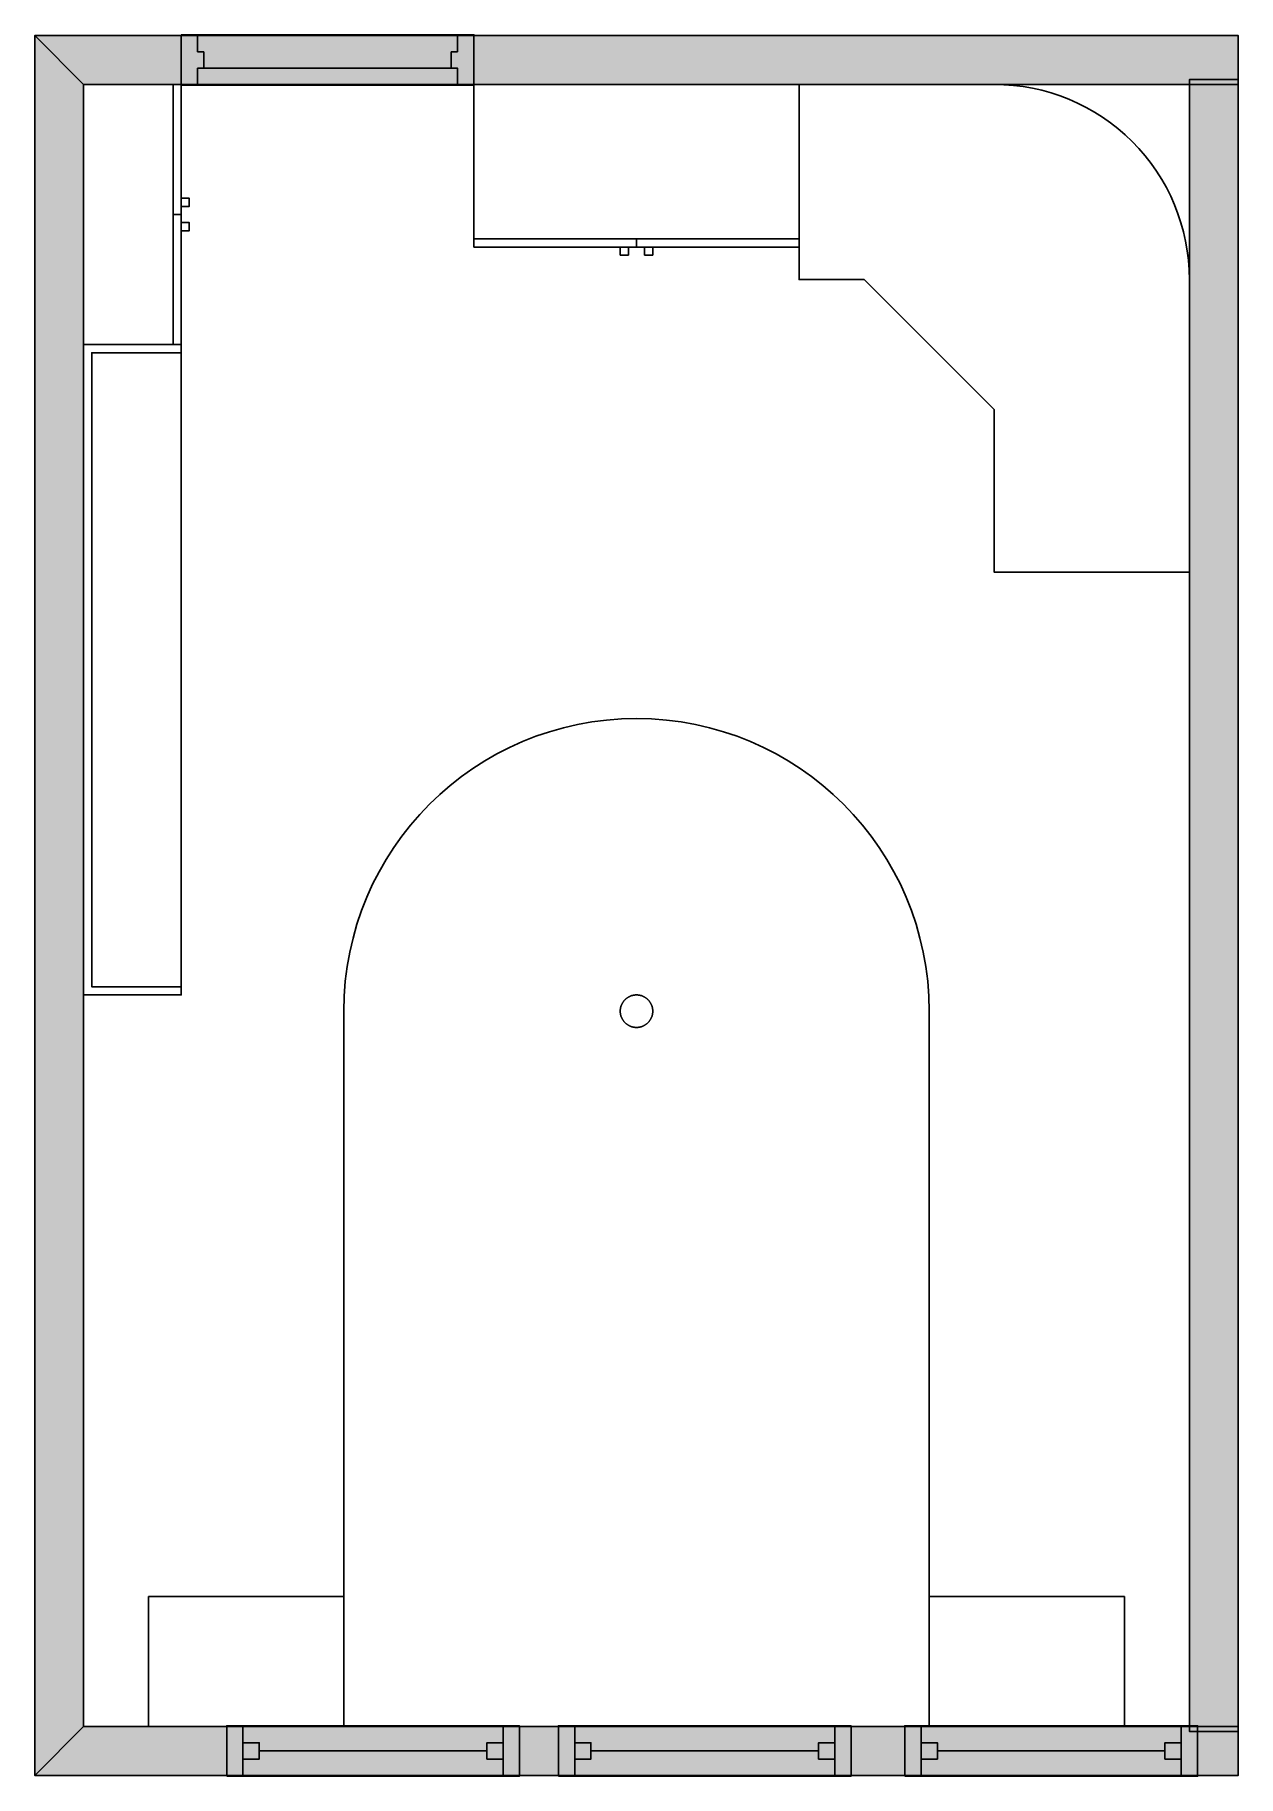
# Model space of a CAD drawing. Extents: x 49500 to 53200, y 11297 to 16653.
import ezdxf

# ---------------------------------------------------------------- set-up
doc = ezdxf.new("R2010")
doc.units = 0
doc.header["$LTSCALE"] = 768.391583
doc.header["$MEASUREMENT"] = 0
doc.linetypes.add('DASHED2', pattern=[0.375, 0.25, -0.125])
for name, color, linetype in [('BUILDING_ENVELOPE', 7, 'CONTINUOUS'), ('OBSTACLE', 7, 'CONTINUOUS'), ('OCCUPIED', 7, 'CONTINUOUS'), ('WALL', 7, 'CONTINUOUS')]:
    doc.layers.add(name, color=color, linetype=linetype)

msp = doc.modelspace()

# ---------------------------------------------------------------- hatches: boundary and pattern name
at = {"layer": 'WALL'}
for points in [[(49650, 16500), (49650, 11450), (49500, 11300), (49500, 16650)], [(49500, 16650), (53200, 16650), (53200, 16575), (53200, 16500), (49650, 16500)], [(53050, 16500), (53200, 16500), (53200, 16515), (53050, 16515)], [(53050, 11450), (53050, 16500), (53200, 16500), (53200, 11450)], [(49650, 11450), (53200, 11450), (53200, 11375), (53200, 11300), (49500, 11300)], [(53200, 11450), (53050, 11450), (53050, 11435), (53200, 11435)]]:
    msp.add_hatch(color=253, dxfattribs=at).paths.add_polyline_path(points)

# ---------------------------------------------------------------- linework, layer by layer
at = {"layer": 'BUILDING_ENVELOPE', "color": 7, "linetype": 'CONTINUOUS'}
for p, q in [((49950, 16650), (49950, 16500)), ((50000, 16650), (49950, 16650)), ((49950, 16650), (49950, 16500)), ((50000, 16600), (50000, 16650)), ((50800, 16600), (50800, 16650)), ((50800, 16650), (50850, 16650)), ((50850, 16650), (50850, 16500)), ((50850, 16650), (50850, 16500)), ((50020, 16600), (50000, 16600)), ((50000, 16500), (50000, 16550)), ((50000, 16550), (50020, 16550)), ((50020, 16550), (50020, 16600)), ((50780, 16550), (50780, 16600)), ((50780, 16600), (50800, 16600)), ((50800, 16550), (50780, 16550)), ((50800, 16500), (50800, 16550)), ((49950, 16500), (50000, 16500)), ((50850, 16500), (50800, 16500))]:
    msp.add_line(p, q, dxfattribs=at)
for points in [[(49950, 16652.54), (50850, 16652.54), (50850, 16497.46), (49950, 16497.46)], [(50000, 16550), (50800, 16550), (50800, 16500), (50000, 16500)]]:
    msp.add_lwpolyline(points, close=True, dxfattribs=at)
at = {"layer": 'OBSTACLE', "linetype": 'CONTINUOUS'}
for p, q in [((49925, 16100), (49950, 16100)), ((51350, 16025), (51350, 16000)), ((50090, 11300), (50090, 11450)), ((50090, 11450), (50140, 11450)), ((50090, 11300), (50090, 11450)), ((50140, 11450), (50140, 11400)), ((50990, 11450), (50940, 11450)), ((50940, 11450), (50940, 11400)), ((50990, 11300), (50990, 11450)), ((50990, 11300), (50990, 11450)), ((51110, 11300), (51110, 11450)), ((51110, 11450), (51160, 11450)), ((51110, 11300), (51110, 11450)), ((51160, 11450), (51160, 11400)), ((52010, 11450), (51960, 11450)), ((51960, 11450), (51960, 11400)), ((52010, 11300), (52010, 11450)), ((52010, 11300), (52010, 11450)), ((52175, 11300), (52175, 11450)), ((52175, 11450), (52225, 11450)), ((52175, 11300), (52175, 11450)), ((52225, 11450), (52225, 11400)), ((53075, 11450), (53025, 11450)), ((53025, 11450), (53025, 11400)), ((53075, 11300), (53075, 11450)), ((53075, 11300), (53075, 11450)), ((50190, 11375), (50890, 11375)), ((51210, 11375), (51910, 11375)), ((52275, 11375), (52975, 11375)), ((50140, 11300), (50090, 11300)), ((50140, 11350), (50140, 11300)), ((50940, 11350), (50940, 11300)), ((50940, 11300), (50990, 11300)), ((51160, 11300), (51110, 11300)), ((51160, 11350), (51160, 11300)), ((51960, 11350), (51960, 11300)), ((51960, 11300), (52010, 11300)), ((52225, 11300), (52175, 11300)), ((52225, 11350), (52225, 11300)), ((53025, 11350), (53025, 11300)), ((53025, 11300), (53075, 11300))]:
    msp.add_line(p, q, dxfattribs=at)
for points in [[(49650, 15700), (49650, 16500), (49925, 16500), (49925, 15700)], [(49925, 15700), (49950, 15700), (49950, 16500), (49925, 16500)], [(50850, 16500), (51850, 16500), (51850, 16025), (50850, 16025)], [(49950, 16125), (49975, 16125), (49975, 16150), (49950, 16150)], [(49950, 16050), (49975, 16050), (49975, 16075), (49950, 16075)], [(50850, 16025), (50850, 16000), (51850, 16000), (51850, 16025)], [(51300, 16000), (51300, 15975), (51325, 15975), (51325, 16000)], [(51375, 16000), (51375, 15975), (51400, 15975), (51400, 16000)], [(49650, 13700), (49950, 13700), (49950, 15700), (49650, 15700)], [(50090, 11297.46), (50990, 11297.46), (50990, 11452.54), (50090, 11452.54)], [(51110, 11297.46), (52010, 11297.46), (52010, 11452.54), (51110, 11452.54)], [(52175, 11297.46), (53075, 11297.46), (53075, 11452.54), (52175, 11452.54)], [(50140, 11400), (50190, 11400), (50190, 11350), (50140, 11350)], [(50940, 11400), (50890, 11400), (50890, 11350), (50940, 11350)], [(51160, 11400), (51210, 11400), (51210, 11350), (51160, 11350)], [(51960, 11400), (51910, 11400), (51910, 11350), (51960, 11350)], [(52225, 11400), (52275, 11400), (52275, 11350), (52225, 11350)], [(53025, 11400), (52975, 11400), (52975, 11350), (53025, 11350)]]:
    msp.add_lwpolyline(points, close=True, dxfattribs=at)
msp.add_lwpolyline([(49950, 13725), (49675, 13725), (49675, 15675), (49950, 15675)], dxfattribs=at)
at = {"layer": 'OCCUPIED', "linetype": 'CONTINUOUS'}
for points in [[(53050, 15000), (53050, 15900, 0.414223), (52450, 16500), (51850, 16500), (51850, 15900), (52050, 15900), (52450, 15500), (52450, 15000)], [(50450, 11450), (50450, 13650, -1), (52250, 13650), (52250, 11450)]]:
    msp.add_lwpolyline(points, format="xyb", close=True, dxfattribs=at)
at = {"layer": 'OCCUPIED', "linetype": 'DASHED2'}
msp.add_lwpolyline([(51350, 13600, -1), (51350, 13700, -1)], format="xyb", close=True, dxfattribs=at)
at = {"layer": 'OCCUPIED', "linetype": 'CONTINUOUS'}
for points in [[(49850, 11450), (50450, 11450), (50450, 11850), (49850, 11850)], [(52250, 11450), (52850, 11450), (52850, 11850), (52250, 11850)]]:
    msp.add_lwpolyline(points, close=True, dxfattribs=at)
at = {"layer": 'WALL', "linetype": 'CONTINUOUS'}
for p, q in [((49500, 16650), (49500, 11300)), ((49650, 16500), (49650, 11450)), ((53050, 11450), (53050, 16500)), ((53200, 11450), (53200, 16500))]:
    msp.add_line(p, q, dxfattribs=at)
for points in [[(49650, 16500), (49650, 11450), (49500, 11300), (49500, 16650)], [(49500, 16650), (53200, 16650), (53200, 16575), (53200, 16500), (49650, 16500)], [(53050, 16500), (53200, 16500), (53200, 16515), (53050, 16515)], [(53050, 11450), (53050, 16500), (53200, 16500), (53200, 11450)], [(49650, 11450), (53200, 11450), (53200, 11375), (53200, 11300), (49500, 11300)], [(53200, 11450), (53050, 11450), (53050, 11435), (53200, 11435)]]:
    msp.add_lwpolyline(points, close=True, dxfattribs=at)
for points in [[(49500, 16650), (53200, 16650), (53200, 16575)], [(49650, 16500), (53200, 16500), (53200, 16575)], [(49650, 11450), (53200, 11450), (53200, 11375)], [(49500, 11300), (53200, 11300), (53200, 11375)]]:
    msp.add_lwpolyline(points, dxfattribs=at)

doc.saveas('drawing.dxf')
